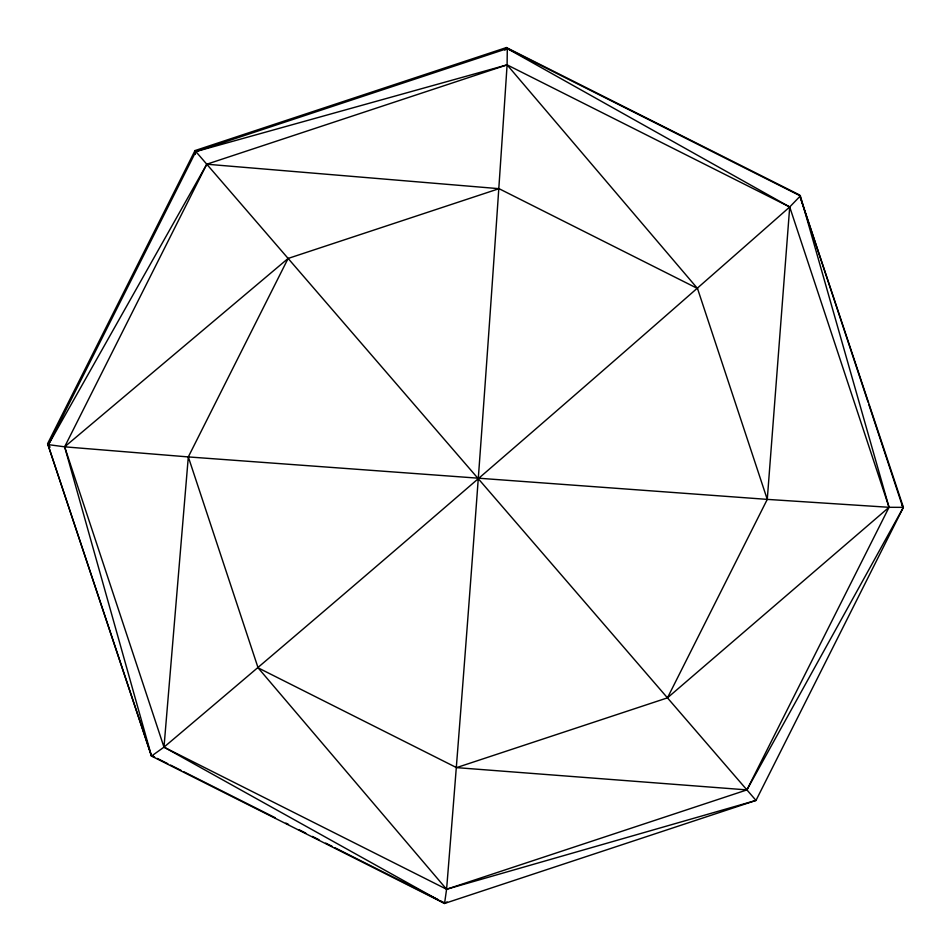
<?xml version="1.0" encoding="UTF-8"?>
<svg xmlns="http://www.w3.org/2000/svg" width="951" height="951" viewBox="0 0 951 951"><rect width="100%" height="100%" fill="white"/><g stroke="black" fill="none" stroke-linecap="round" stroke-linejoin="round"><path stroke-width="1.43" d="M47.621 443.641L151.494 756.081L163.988 747.153L446.59 889.256L746.927 789.901L889.042 507.299L789.71 206.973L507.097 64.858L206.771 164.214L64.644 446.827L163.988 747.153L444.557 903.45L446.59 889.256C468.819 614.619 488.957 339.804 507.097 64.858L507.299 48.549L506.443 47.55L195.003 150.579L47.621 443.641L151.494 756.081L444.557 903.45L755.997 800.421L903.379 507.358L799.506 194.919L506.443 47.55M456.539 767.623L746.927 789.901L903.379 507.358L889.042 507.299L767.267 499.382L697.499 288.474L499.037 188.678L288.117 258.446L188.31 456.92L258.078 667.828L456.539 767.623L667.459 697.856L767.267 499.382L789.71 206.973L800.373 195.918L507.299 48.549L195.858 151.578L48.477 444.652L50.07 447.16M767.267 499.382L188.31 456.92L163.988 747.153C374.432 569.292 583.034 389.209 789.71 206.973L507.299 48.549L504.803 50.13M195.24 154.466L195.858 151.578L507.097 64.858L697.499 288.474M667.459 697.856L889.042 507.299L800.373 195.918M288.117 258.446L64.644 446.827L48.477 444.652L206.771 164.214L499.037 188.678M444.557 903.45L447.065 901.881M188.31 456.92L64.644 446.827L151.494 756.081L154.383 756.734M150.627 755.082L154.609 757.079M157.26 758.411L167.875 763.748M170.526 765.08L181.13 770.417M183.781 771.748L275.279 817.765M285.894 823.09L288.545 824.434M299.149 829.759L305.782 833.1M312.415 836.428L319.049 839.769M325.67 843.097L332.303 846.438M334.954 847.769L438.387 899.777M441.05 901.12L443.701 902.451M195.003 150.579L755.997 800.421L446.59 889.256L258.078 667.828M901.798 504.85L903.379 507.358M799.506 194.919L868.025 402.071M868.952 404.888L902.523 506.348"/></g></svg>
